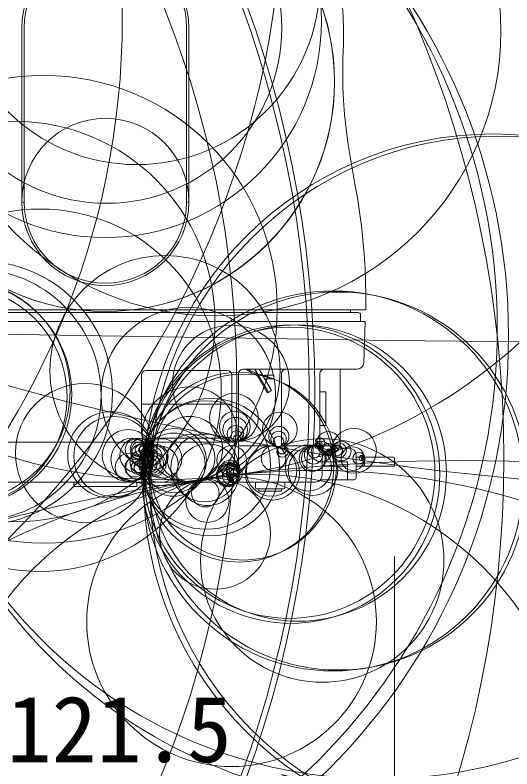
# Model space of a CAD drawing. Units: millimetres, scale not verified. Extents: x -7246 to 7670, y -3804 to 3881.
# Drawn here: x 24.36 to 35.36, y 22.96 to 39.64 of the extents above; entities that cross this region are included whole.
import ezdxf
from ezdxf.enums import TextEntityAlignment as Align

# ---------------------------------------------------------------- set-up
doc = ezdxf.new("R2010")
doc.units = ezdxf.units.MM
doc.header["$LTSCALE"] = 0.125
doc.layers.add('0-0_0', color=7, linetype='Continuous')
doc.layers.add('0-4_SUNPO', color=3, linetype='Continuous', lineweight=18)
doc.layers.add('0-5_GAIKEI', color=1, linetype='Continuous', lineweight=18)
doc.styles.add('ＭＳ ゴシック', font='')
doc.styles.get('ＭＳ ゴシック').set_extended_font_data('MS Gothic')

# ---------------------------------------------------------------- blocks, each defined once
blk = doc.blocks.new('_Open30')
at = {"layer": '0-0_0'}
blk.add_line((0, 0), (-1, 0), dxfattribs=at)
blk.add_lwpolyline([(-1, 0.26795), (0, 0), (-1, -0.26795)], dxfattribs=at)
blk = doc.blocks.new('D3')
at = {"layer": '0-4_SUNPO'}
for p, q in [((85.0934, 215.0064), (85.0934, 208.268)), ((97.2634, 215.0064), (97.2634, 208.268)), ((87.5934, 209.518), (94.7634, 209.518))]:
    blk.add_line(p, q, dxfattribs=at)
at = {"layer": '0-4_SUNPO', "xscale": 2.5, "yscale": 2.5, "rotation": 180}
blk.add_blockref('_Open30', (85.0934, 209.518), dxfattribs=at)
at = {"layer": '0-4_SUNPO', "xscale": 2.5, "yscale": 2.5}
blk.add_blockref('_Open30', (97.2634, 209.518), dxfattribs=at)
at = {"layer": '0-4_SUNPO', "color": 7, "style": 'ＭＳ ゴシック'}
blk.add_text('121.5', height=1.466, dxfattribs=at).set_placement((88.6784, 210.018), align=Align.BOTTOM_LEFT)

msp = doc.modelspace()

# ---------------------------------------------------------------- linework, layer by layer
at = {"layer": '0-5_GAIKEI'}
for p, q in [((24.5631, 39.3539), (24.5631, 35.5039)), ((28.1631, 35.5039), (28.1631, 39.3539)), ((28.2131, 39.3539), (28.2131, 35.5039)), ((28.163, 35.4927), (28.2131, 35.5039)), ((27.2631, 31.7754), (29.0631, 31.7754)), ((29.9722, 31.2893), (29.6751, 31.8039)), ((29.7675, 31.8039), (30.0415, 31.3293)), ((30.2631, 31.7039), (30.2631, 30.1039)), ((27.1631, 31.6754), (27.1631, 30.3754)), ((29.1631, 31.6754), (29.1631, 30.3754)), ((29.9487, 31.2784), (29.7512, 31.6205)), ((29.8932, 31.6662), (30.0932, 31.6662)), ((29.8932, 31.5862), (30.0932, 31.5862)), ((30.0932, 31.5862), (30.0932, 31.6662)), ((29.9487, 31.2784), (29.9711, 31.2913)), ((30.0415, 31.3293), (29.9722, 31.2893)), ((31.2481, 31.3039), (31.1131, 31.3039)), ((31.2481, 31.3039), (31.2481, 30.5539)), ((27.1631, 31.0254), (29.1631, 31.0254)), ((31.2481, 30.5539), (31.1131, 30.5539)), ((27.2631, 30.2754), (29.0631, 30.2754)), ((29.2398, 30.1882), (21.6935, 30.1882)), ((30.0847, 30.1039), (29.3131, 30.1039)), ((30.9873, 30.1039), (30.2582, 30.1039)), ((27.2569, 30.0102), (27.3944, 30.0102)), ((31.1631, 29.7539), (31.7231, 29.7539)), ((31.7231, 29.3539), (31.7231, 29.7539)), ((32.1031, 29.8339), (32.1031, 29.6539)), ((27.3546, 29.6031), (27.2176, 29.6031)), ((31.7231, 29.6539), (31.1631, 29.6539))]:
    msp.add_line(p, q, dxfattribs=at)
at = {"layer": '0-5_GAIKEI', "color": 7}
for p, q in [((32.1331, 33.1139), (32.1294, 33.4624)), ((32.1294, 33.4624), (32.1298, 33.4397)), ((32.1331, 33.1139), (32.13, 33.425)), ((20.5931, 33.1139), (32.1331, 33.1139)), ((31.9619, 33.0539), (20.7671, 33.0539)), ((31.7931, 33.0539), (31.7931, 33.1139)), ((32.0131, 33.0039), (32.0131, 32.8539)), ((20.6131, 32.8539), (32.113, 32.8539)), ((32.0873, 31.9474), (32.1131, 32.8539)), ((29.3131, 29.4539), (29.3131, 31.7039)), ((31.9374, 31.8039), (29.4131, 31.8039)), ((31.1131, 31.7039), (31.1131, 30.098)), ((31.1265, 31.7539), (31.1431, 31.7539)), ((31.5631, 31.8039), (31.5631, 30.0539)), ((31.5131, 30.1039), (31.1131, 30.1039)), ((31.1631, 29.4539), (31.1631, 30.1039)), ((31.3848, 30.0539), (31.7131, 30.0539)), ((31.7131, 30.0539), (31.763, 30.0539)), ((31.7186, 30.053), (31.7186, 30.0539)), ((31.7534, 30.0503), (31.7186, 30.0539)), ((31.1631, 29.9039), (31.3191, 29.9039)), ((31.3711, 29.9539), (31.3711, 30.0039)), ((31.9131, 29.9039), (31.9131, 29.4039)), ((31.9131, 29.8539), (32.7431, 29.8539)), ((32.7631, 29.8339), (32.7631, 29.6539)), ((32.7631, 29.6539), (31.9131, 29.6539)), ((21.7689, 29.3039), (30.8589, 29.3039)), ((25.6631, 29.3039), (25.6631, 29.2039)), ((27.0631, 29.2039), (25.6631, 29.2039)), ((27.0631, 29.3039), (27.0631, 29.2039)), ((29.6881, 29.3039), (29.6881, 29.1839)), ((30.3381, 29.3039), (30.3381, 29.1839)), ((30.866, 29.3039), (31.0131, 29.3039)), ((31.8631, 29.3539), (31.1249, 29.3539)), ((30.3081, 29.1539), (29.7181, 29.1539)), ((29.7631, 29.1539), (29.7631, 29.1039)), ((30.2631, 29.1039), (29.7631, 29.1039)), ((30.2631, 29.1539), (30.2631, 29.1039))]:
    msp.add_line(p, q, dxfattribs=at)
msp.add_lwpolyline([(32.13, 33.425), (32.1234, 33.736), (32.1118, 34.0469), (32.0936, 34.3574), (32.0673, 34.6674), (32.0321, 34.9765), (31.9899, 35.2848), (31.9421, 35.5922), (31.8897, 35.8988), (31.8356, 36.2051), (31.7831, 36.5118), (31.7342, 36.819), (31.6913, 37.1271), (31.6573, 37.4364), (31.6337, 37.7466), (31.6211, 38.0575), (31.6188, 38.3686), (31.6246, 38.6796), (31.634, 38.9906), (31.6389, 39.3016), (31.6317, 39.6127), (31.607, 39.9228)], dxfattribs=at)
at = {"layer": '0-5_GAIKEI'}
msp.add_lwpolyline([(24.5631, 35.4927), (24.5131, 35.5039), (24.5131, 39.3539)], dxfattribs=at)
for centre, radius in [((3827.7191, 38.6526), 3842.7285), ((56.8049, 1899.788), 1867.5032), ((339.382, 39.5575), 357.4495), ((326.3389, 40.263), 334.5087), ((-17.4765, 164.598), 131.0755), ((198.8514, 40.2545), 207.003), ((188.4864, 40.3476), 196.6377), ((163.3347, 40.3835), 171.5045), ((163.7767, 30.1422), 175.5625), ((41.2281, 92.4239), 63.3045), ((114.3641, 11.2393), 134.9529), ((69.1766, 41.5034), 87.2756), ((67.786, 41.4706), 85.8663), ((79.4577, 36.322), 58.7004), ((39.9729, 45.092), 48.7486), ((33.0062, 39.5985), 41.157), ((67.1796, 34.0538), 46.4018), ((67.2142, 33.911), 46.4305), ((67.22, 33.736), 46.4305), ((17.5408, 44.7458), 29.2129), ((59.45, 33.7809), 38.6682), ((20.4412, 41.5038), 28.8727), ((9.4368, 42.7968), 20.8778), ((14.4994, 32.4907), 30.778), ((19.2954, 29.8793), 33.4521), ((50.3707, 33.3945), 29.4665), ((49.8428, 33.2551), 29.026), ((14.1371, 31.3109), 30.3832), ((49.2637, 33.2495), 28.351), ((53.5337, 28.8824), 32.1402), ((46.5794, 33.0833), 25.7788), ((9.227, 39.5756), 17.5117), ((12.0993, 29.8775), 26.4776), ((6.0614, 31.348), 24.8167), ((6.1284, 31.3243), 24.8697), ((43.2657, 33.0412), 22.4661), ((10.5153, 29.8387), 24.6719), ((6.5297, 31.3837), 22.746), ((27.6728, 41.0601), 11.7032), ((28.814, 39.2899), 6.3076), ((33.0043, 33.3354), 11.146), ((32.4044, 33.2915), 10.556), ((26.3567, 38.159), 5.0774), ((26.3609, 38.159), 5.0774), ((26.3888, 39.355), 3.8815), ((24.9953, 33.129), 5.1745), ((24.358, 32.8559), 4.4315), ((26.3631, 35.5037), 1.85), ((34.9569, 29.2619), 7.7465), ((35.0474, 29.2618), 7.6999), ((24.9185, 31.3352), 4.0107), ((27.6851, 31.769), 2.5503), ((23.5991, 31.274), 2.9194), ((23.4767, 31.2269), 2.7902), ((23.1079, 31.2517), 2.5125), ((23.1253, 31.3141), 2.4575), ((23.0712, 31.1924), 2.445), ((31.406, 29.328), 4.2041), ((31.5212, 29.3276), 4.1823), ((28.2001, 31.236), 1.9327), ((30.4672, 29.4792), 3.3018), ((30.4381, 29.5093), 3.2209), ((30.6339, 29.5029), 3.2799), ((29.1469, 31.4794), 1.2946), ((29.3221, 29.6332), 2.0981), ((29.4192, 29.6357), 2.0579), ((25.9073, 29.9475), 1.5362), ((28.232, 30.3569), 1.0531), ((29.2088, 30.7264), 0.539), ((28.6945, 29.6341), 1.5223), ((28.5996, 29.6815), 1.4233), ((29.2286, 30.5297), 0.3414), ((26.4861, 29.9054), 0.9558), ((26.5519, 29.8686), 0.8867), ((28.232, 30.0296), 0.727), ((29.2387, 30.4625), 0.2734), ((30.2262, 30.4695), 0.3807), ((29.2455, 30.3714), 0.1836), ((30.2038, 30.3131), 0.2228), ((26.8686, 29.8923), 0.573), ((27.8729, 29.6888), 0.699), ((27.8919, 29.7772), 0.7091), ((28.2597, 29.8345), 0.5299), ((28.5643, 29.6178), 0.749), ((29.2684, 30.3169), 0.1248), ((30.1989, 30.2602), 0.1696), ((26.9597, 29.8026), 0.4736), ((27.0625, 29.8954), 0.3791), ((27.0299, 30.0245), 0.2274), ((27.1546, 30.0279), 0.2405), ((27.6216, 29.826), 0.4345), ((31.1647, 27.5685), 2.6936), ((29.2794, 30.2714), 0.078), ((30.1986, 30.2034), 0.1129), ((31.1127, 30.1789), 0.1063), ((31.0991, 30.1403), 0.0654), ((27.188, 29.9052), 0.2533), ((27.0997, 30.0233), 0.1579), ((27.1406, 30.0164), 0.1165), ((27.1785, 30.0121), 0.0783), ((27.2555, 30.0236), 0.1398), ((27.2878, 29.9238), 0.1518), ((27.5757, 29.6964), 0.4017), ((27.4518, 29.8488), 0.2676), ((27.2921, 30.0166), 0.1026), ((27.4709, 29.8623), 0.2795), ((27.4054, 29.8816), 0.2113), ((27.3546, 29.9028), 0.1563), ((27.3341, 29.9392), 0.103), ((27.325, 30.0122), 0.0693), ((29.1569, 29.7819), 0.3285), ((30.0641, 29.5043), 0.5999), ((30.0427, 29.5486), 0.558), ((30.0836, 29.8316), 0.2721), ((30.2846, 29.9801), 0.1266), ((30.2756, 30.0155), 0.0901), ((30.8588, 29.6165), 0.5108), ((30.9601, 29.5575), 0.5471), ((30.9438, 29.8235), 0.2871), ((30.9771, 29.8311), 0.273), ((30.9726, 29.9039), 0.2016), ((30.9892, 29.9707), 0.1328), ((31.0563, 30.107), 0.0575), ((31.0932, 30.1177), 0.0421), ((31.0876, 30.1008), 0.0257), ((31.0911, 30.1022), 0.0264), ((31.0909, 30.099), 0.022), ((31.091, 30.0927), 0.0169), ((31.842, 29.8227), 0.2613), ((26.901, 29.6282), 0.3178), ((27.087, 29.6277), 0.2689), ((27.168, 29.7515), 0.2591), ((27.2504, 29.7214), 0.1714), ((27.2742, 29.8663), 0.1449), ((27.3759, 29.6972), 0.2036), ((27.4127, 29.699), 0.2398), ((27.4391, 29.6928), 0.2649), ((27.2915, 29.9403), 0.0831), ((27.2602, 29.9628), 0.0474), ((27.2681, 29.9624), 0.0508), ((27.2582, 29.9772), 0.033), ((27.2557, 29.9828), 0.0269), ((27.3719, 29.9586), 0.0605), ((27.3898, 29.9546), 0.0558), ((27.3888, 29.9747), 0.0371), ((27.3963, 29.9869), 0.0228), ((31.9728, 29.8294), 0.1303), ((32.0434, 29.8342), 0.0596), ((32.0658, 29.837), 0.037), ((32.0762, 29.8392), 0.0264), ((34.2775, -10.0909), 39.8724), ((27.0075, 29.6281), 0.2116), ((27.0759, 29.6197), 0.1427), ((27.177, 29.6278), 0.1793), ((27.111, 29.6167), 0.1075), ((27.2274, 29.7187), 0.116), ((27.2349, 29.6195), 0.1208), ((27.2645, 29.6166), 0.091), ((27.3402, 29.6833), 0.1656), ((27.2516, 29.6598), 0.0739), ((27.2335, 29.6493), 0.0529), ((27.3157, 29.6859), 0.0971), ((27.3473, 29.6848), 0.082), ((27.3465, 29.6547), 0.0533), ((29.1186, 29.5957), 0.1942), ((29.1722, 29.5785), 0.1379), ((29.1962, 29.6058), 0.148), ((32.0774, 29.8186), 0.0398), ((32.0853, 29.8424), 0.0168), ((32.0899, 29.8408), 0.0143), ((32.0917, 29.8454), 0.00966), ((32.093, 29.8455), 0.00864), ((32.0945, 29.8472), 0.00638), ((31.0274, 13.8165), 15.7451), ((27.2189, 29.6459), 0.0427), ((27.2213, 29.6392), 0.0371), ((27.2157, 29.6287), 0.0252), ((27.3557, 29.6356), 0.032), ((29.2033, 29.5575), 0.1004), ((29.2158, 29.5355), 0.0751), ((29.7643, 22.4408), 7.0288), ((29.1565, 26.2148), 3.2062), ((28.7921, 28.1604), 1.2267), ((28.6229, 28.8899), 0.4779), ((28.5769, 29.0573), 0.3043)]:
    msp.add_circle(centre, radius, dxfattribs=at)
at = {"layer": '0-5_GAIKEI', "color": 7}
for centre, radius in [((21.5165, 32.7087), 13.5244), ((21.7609, 32.5337), 13.528), ((27.0581, 40.3859), 4.0561), ((26.3621, 39.4997), 4.7851), ((31.2988, 30.1633), 0.2602), ((31.8669, 29.996), 0.4959), ((31.1463, 29.9729), 0.2256), ((31.5856, 29.9891), 0.2164), ((28.6285, 29.4676), 0.6847), ((31.3109, 30.033), 0.1293), ((31.3185, 29.9706), 0.0665), ((31.4089, 30.0118), 0.0485), ((31.397, 30.0305), 0.0264), ((31.5362, 30.0058), 0.165), ((31.493, 30.0085), 0.1218), ((31.4383, 30.0243), 0.0649), ((31.4076, 30.0334), 0.0329), ((31.3905, 30.0397), 0.0151), ((31.3908, 30.0407), 0.0146), ((31.3876, 30.0431), 0.0106), ((31.3046, 29.9557), 0.0663), ((31.3204, 29.9553), 0.0511), ((31.3206, 29.9539), 0.0497), ((31.3226, 29.9487), 0.0442), ((31.33, 29.9507), 0.0404), ((29.0674, 29.4488), 0.2454), ((29.0826, 29.485), 0.2504), ((29.0882, 29.4662), 0.2348), ((29.0796, 29.445), 0.2327), ((29.1319, 29.4284), 0.1778), ((29.2177, 29.4786), 0.1757), ((29.1895, 29.3988), 0.1131), ((29.2041, 29.3852), 0.0932), ((29.2277, 29.4004), 0.0968), ((29.2246, 29.3667), 0.0656), ((29.2334, 29.3632), 0.0592), ((29.2376, 29.3434), 0.0389)]:
    msp.add_circle(centre, radius, dxfattribs=at)
for centre, radius, start, end in [((26.3631, 39.3539), 5.2, 73.59129, 204.87432), ((31.9631, 33.0039), 0.05, 0, 90), ((31.9374, 31.9539), 0.15, 270, 357.50392), ((29.4131, 31.7039), 0.1, 90, 180), ((31.2131, 31.7039), 0.1, 90, 180), ((31.5131, 30.0539), 0.05, 0, 90), ((31.7631, 29.9039), 0.15, 0, 90), ((32.7431, 29.8339), 0.02, 0, 90), ((31.0131, 29.4539), 0.15, 270, 0), ((31.8631, 29.4039), 0.05, 270, 0), ((29.7181, 29.1839), 0.03, 180, 270), ((30.3081, 29.1839), 0.03, 270, 0)]:
    msp.add_arc(centre, radius, start, end, dxfattribs=at)
at = {"layer": '0-5_GAIKEI'}
for centre, radius, start, end in [((26.3631, 39.3539), 1.85, 0, 180), ((26.3631, 39.3539), 1.8, 0, 180), ((26.3631, 35.5039), 1.8, 180, 0), ((27.2631, 31.6754), 0.1, 90, 180), ((29.0631, 31.6754), 0.1, 0, 90), ((29.7031, 31.9839), 0.28, 220.16171, 254.90053), ((29.7031, 31.9839), 0.25, 226.28336, 254.90053), ((29.578, 31.5205), 0.2, 30, 74.90053), ((29.578, 31.5205), 0.23, 40.68243, 74.90053), ((30.3631, 31.7039), 0.1, 90, 180), ((29.8932, 31.5862), 0.08, 90, 120.00152), ((27.2631, 30.3754), 0.1, 180, 270), ((29.0631, 30.3754), 0.1, 270, 0)]:
    msp.add_arc(centre, radius, start, end, dxfattribs=at)

# ---------------------------------------------------------------- block references
at = {"layer": '0-4_SUNPO'}
msp.add_blockref('D3', (-64.5003, -187.3525), dxfattribs=at)

doc.saveas('drawing.dxf')
